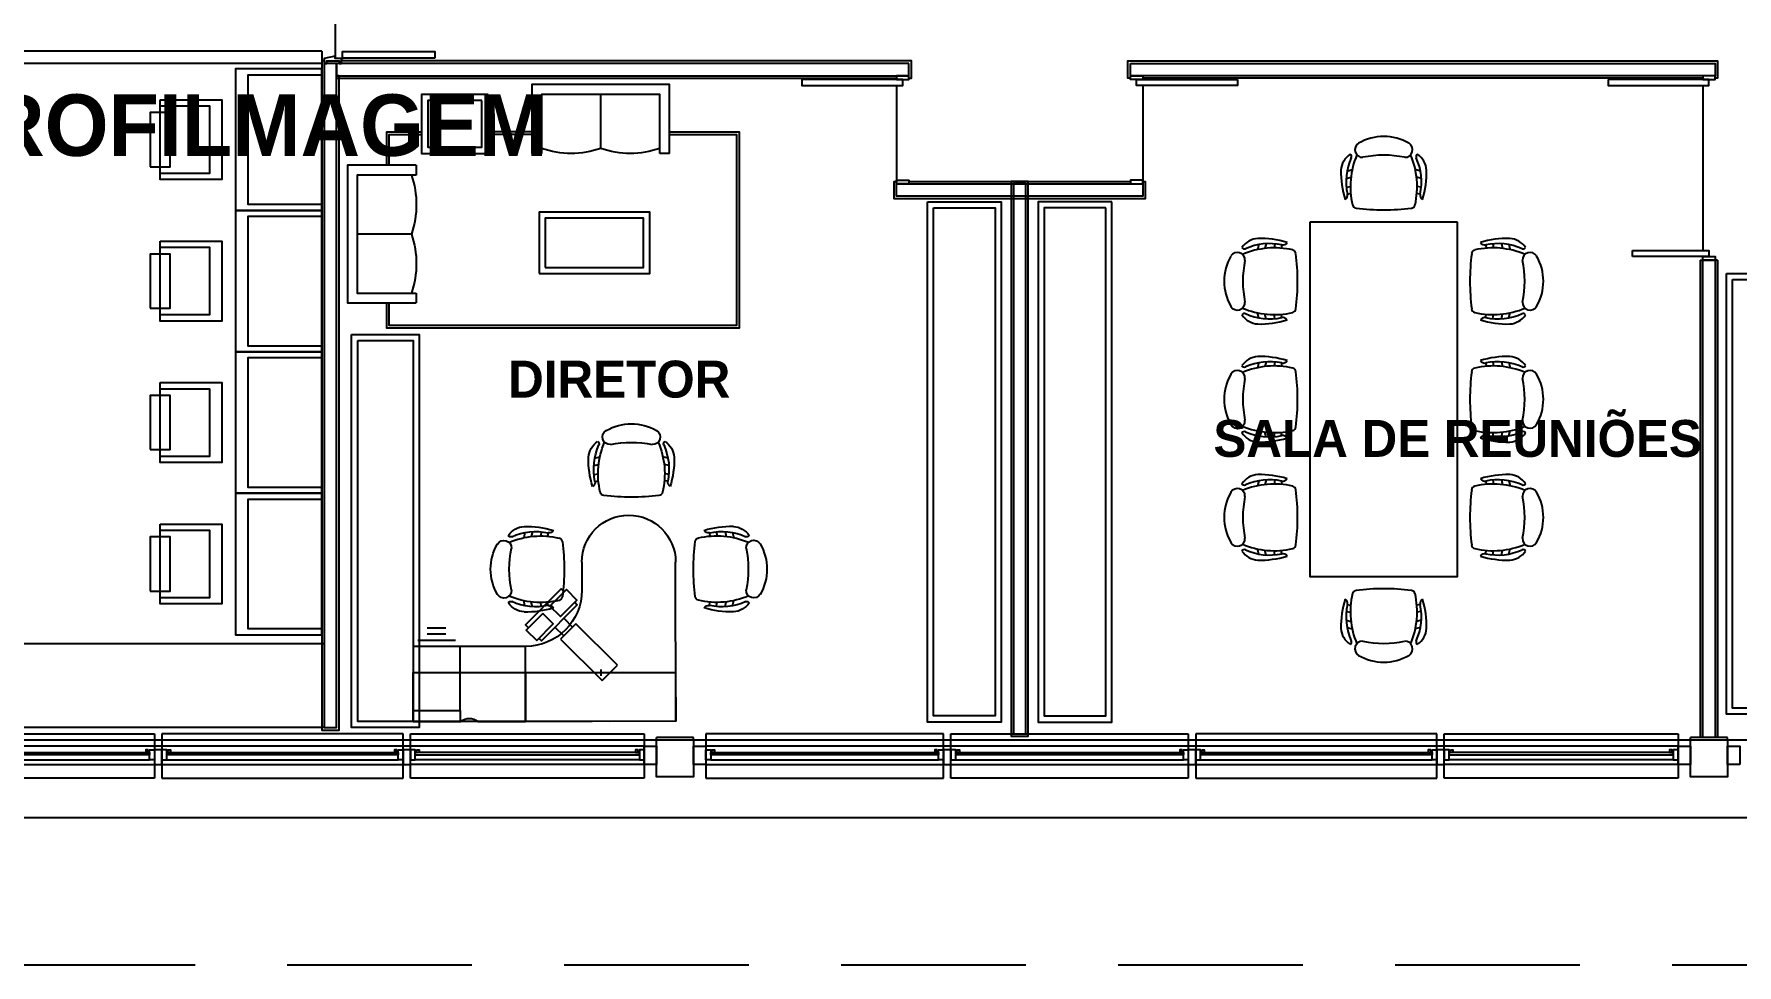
# Model space of a CAD drawing. Extents: x 2217 to 2324, y 363 to 419.
# Drawn here: x 2279.86 to 2293.7, y 363.22 to 370.79 of the extents above; entities that cross this region are included whole.
import ezdxf

# ---------------------------------------------------------------- set-up
doc = ezdxf.new("R2010")
doc.units = 0
doc.header["$LTSCALE"] = 12
doc.header["$MEASUREMENT"] = 0
doc.linetypes.add('HIDDEN', pattern=[0.375, 0.25, -0.125])
doc.layers.get('0').update_dxf_attribs({"linetype": 'CONTINUOUS'})
for name, color, linetype in [('CARPINTERIA', 2, 'CONTINUOUS'), ('ESTRUCTURA', 7, 'CONTINUOUS'), ('MUEBLES', 2, 'CONTINUOUS'), ('MURO-INT', 4, 'CONTINUOUS'), ('NOMBRES3', 3, 'CONTINUOUS'), ('PATIO', 4, 'CONTINUOUS'), ('PROYECCIÓN', 4, 'HIDDEN'), ('PUERTAS', 2, 'CONTINUOUS'), ('TABIQUES', 2, 'CONTINUOUS'), ('TIERRA', 8, 'CONTINUOUS'), ('VIDRIO', 8, 'CONTINUOUS')]:
    doc.layers.add(name, color=color, linetype=linetype)
doc.styles.add('NOMBRES3', font='cityb___.ttf')

# ---------------------------------------------------------------- blocks, each defined once
blk = doc.blocks.new('MHPLS512')
for p, q in [((0, -0.65), (0, -0.1)), ((-0.7, -0.7), (-0.6, -0.7)), ((0.6, -0.7), (0.7, -0.7))]:
    blk.add_line(p, q)
for points in [[(-0.7, -0.7), (-0.7, 0), (0.7, 0), (0.7, -0.7)], [(-0.6, -0.7), (-0.6, -0.1), (0.6, -0.1), (0.6, -0.7)]]:
    blk.add_lwpolyline(points)
for centre in [(-0.3, 0.225), (0.3, 0.225)]:
    blk.add_arc(centre, 0.925, 251.0754, 288.9246)
blk = doc.blocks.new('STEELCASE')
at = {"layer": 'MUEBLES', "color": 1, "linetype": 'Continuous'}
for p, q in [((-2.079, 2.08), (-2.039, 2.09)), ((-2.071, 2.141), (-2.029, 2.151)), ((-1.475, 2.14), (-1.518, 2.151)), ((-1.468, 2.08), (-1.508, 2.09)), ((-2.077, 2.008), (-2.043, 2.015)), ((-2.069, 1.953), (-2.041, 1.957)), ((-1.477, 1.952), (-1.505, 1.957)), ((-1.469, 2.008), (-1.503, 2.014)), ((-2.595, 1.536), (-2.605, 1.494)), ((-2.534, 1.544), (-2.544, 1.504)), ((-2.463, 1.543), (-2.469, 1.508)), ((-2.407, 1.534), (-2.411, 1.506)), ((-1.097, 1.534), (-1.093, 1.506)), ((-1.042, 1.542), (-1.035, 1.508)), ((-0.97, 1.543), (-0.96, 1.503)), ((-0.909, 1.536), (-0.899, 1.493)), ((-2.595, 0.94), (-2.606, 0.983)), ((-2.534, 0.933), (-2.544, 0.973)), ((-2.407, 0.943), (-2.411, 0.97)), ((-1.098, 0.942), (-1.093, 0.97)), ((-0.97, 0.932), (-0.96, 0.972)), ((-0.909, 0.94), (-0.899, 0.982)), ((-2.463, 0.934), (-2.469, 0.968)), ((-1.042, 0.934), (-1.036, 0.968))]:
    blk.add_line(p, q, dxfattribs=at)
at = {"layer": 'MUEBLES', "linetype": 'Continuous'}
for p, q in [((-2.134, 0.001), (-2.133, 1.296)), ((-1.371, 1.296), (-1.371, 1.067)), ((-1.224, 0.839), (-1.296, 0.767)), ((-1.224, 0.695), (-1.152, 0.767)), ((-0.114, 0.762), (-0.266, 0.762)), ((-0.114, 0.711), (-0.266, 0.711)), ((-0.914, 0), (-0.914, 0.61)), ((-0.038, 0.66), (-0.343, 0.661)), ((-1.524, 0.423), (-1.524, 0.372)), ((-2.134, 0.001), (-1.593, 0)), ((-1.455, 0), (-0.914, 0))]:
    blk.add_line(p, q, dxfattribs=at)
at = {"layer": 'MUEBLES', "linetype": 'HIDDEN'}
blk.add_line((-0.381, 0.089), (-0.381, 0), dxfattribs=at)
at = {"layer": 'MUEBLES', "linetype": 'Continuous'}
for points in [[(-1.313, 0.969), (-1.334, 0.949), (-1.042, 0.656), (-1.022, 0.677)], [(-0.937, 0.761), (-0.913, 0.785), (-1.204, 1.078), (-1.228, 1.054)], [(-0.527, 0), (-0.914, 0), (-0.914, 0.61), (0, 0.61), (0, 0), (-0.388, 0)]]:
    blk.add_lwpolyline(points, dxfattribs=at)
for points in [[(-1.112, 0.937), (-1.246, 1.072), (-1.331, 0.987), (-1.197, 0.852), (-1.112, 0.937)], [(-1.054, 0.878), (-0.919, 0.743), (-1.004, 0.659), (-1.139, 0.794), (-1.054, 0.878)], [(-0.914, 0.397), (-2.133, 0.398), (-2.134, 0.001), (-0.914, 0), (-0.914, 0.397)], [(0, 0.397), (-0.914, 0.397), (-0.914, 0), (0, 0), (0, 0.397)]]:
    blk.add_lwpolyline(points, close=True, dxfattribs=at)
at = {"layer": 'MUEBLES', "linetype": 'HIDDEN'}
for points in [[(-1.535, 0.332), (-1.66, 0.458), (-1.323, 0.794), (-1.197, 0.668), (-1.535, 0.332)], [(-0.381, 0.61), (0, 0.61), (0, 0.089), (-0.381, 0.089), (-0.381, 0.61)]]:
    blk.add_lwpolyline(points, close=True, dxfattribs=at)
at = {"layer": 'MUEBLES', "color": 1, "linetype": 'Continuous'}
for centre, radius, start, end in [((-1.946, 2.313), 0.0617, 121.5524, 272.6747), ((-1.773, 2.014), 0.406, 59.6849, 120.2803), ((-1.6, 2.313), 0.0617, 267.2906, 58.4128), ((-1.954, 2.137), 0.167, 123.7659, 176.2384), ((-1.604, 2.052), 0.475, 155.6219, 192.1111), ((-2.056, 2.257), 0.0209, 335.3517, 65.118), ((-1.379, 2.012), 0.665, 157.0507, 192.934), ((-1.773, 1.43), 0.839, 78.3017, 101.6635), ((-2.168, 2.013), 0.665, 347.0312, 22.9145), ((-1.49, 2.257), 0.0209, 114.8472, 204.6135), ((-1.942, 2.052), 0.475, 347.8541, 24.3433), ((-1.592, 2.137), 0.167, 3.7268, 56.1993), ((-1.386, 2.128), 0.735, 178.4788, 197.3312), ((-2.16, 2.129), 0.735, 342.634, 1.4864), ((-2.111, 1.945), 0.0422, 301.8991, 9.9144), ((-1.436, 1.945), 0.0422, 170.0508, 238.0661), ((-1.994, 1.871), 0.0333, 192.4131, 264.224), ((-1.773, 3.593), 1.77, 262.7101, 277.2551), ((-1.553, 1.871), 0.0333, 275.7412, 347.5521), ((-2.591, 1.419), 0.167, 93.7268, 146.1993), ((-2.507, 1.069), 0.475, 77.8541, 114.3433), ((-2.583, 0.852), 0.735, 72.634, 91.4864), ((-2.4, 1.576), 0.0422, 260.0508, 328.0661), ((-0.921, 0.851), 0.735, 88.4788, 107.3312), ((-1.105, 1.575), 0.0422, 211.8991, 279.9144), ((-0.998, 1.069), 0.475, 65.6219, 102.1111), ((-0.913, 1.419), 0.167, 33.7659, 86.2384), ((-2.469, 1.238), 0.406, 149.6849, 210.2803), ((-2.767, 1.411), 0.0617, 357.2905, 148.4128), ((-2.711, 1.521), 0.0209, 204.8472, 294.6135), ((-2.467, 0.844), 0.665, 77.0312, 112.9145), ((-1.884, 1.238), 0.839, 168.3017, 191.6635), ((-2.325, 1.459), 0.0333, 5.7412, 77.5521), ((-4.048, 1.239), 1.77, 352.7101, 7.2551), ((0.543, 1.237), 1.77, 172.7101, 187.2551), ((-1.179, 1.459), 0.0333, 102.4131, 174.224), ((-1.037, 0.843), 0.665, 67.0507, 102.934), ((-0.793, 1.521), 0.0209, 245.3517, 335.118), ((-0.737, 1.41), 0.0617, 31.5524, 182.6747), ((-1.62, 1.238), 0.839, 348.3017, 11.6635), ((-1.036, 1.238), 0.406, 329.6849, 30.2803), ((-2.767, 1.066), 0.0617, 211.5524, 2.6746), ((-2.712, 0.955), 0.0209, 65.3517, 155.118), ((-2.467, 1.633), 0.665, 247.0507, 282.934), ((-2.507, 1.407), 0.475, 245.6219, 282.1111), ((-2.325, 1.018), 0.0333, 282.4131, 354.224), ((-1.179, 1.017), 0.0333, 185.7412, 257.5521), ((-1.037, 1.632), 0.665, 257.0312, 292.9145), ((-0.998, 1.407), 0.475, 257.8541, 294.3433), ((-0.793, 0.955), 0.0209, 24.8472, 114.6135), ((-0.737, 1.065), 0.0617, 177.2906, 328.4128), ((-2.591, 1.057), 0.167, 213.7659, 266.2384), ((-2.583, 1.625), 0.735, 268.4788, 287.3312), ((-2.4, 0.901), 0.0422, 31.8991, 99.9144), ((-1.105, 0.901), 0.0422, 80.0508, 148.0661), ((-0.921, 1.624), 0.735, 252.634, 271.4864), ((-0.913, 1.057), 0.167, 273.7268, 326.1993)]:
    blk.add_arc(centre, radius, start, end, dxfattribs=at)
at = {"layer": 'MUEBLES', "linetype": 'Continuous'}
for centre, radius, start, end in [((-1.752, 1.296), 0.381, 359.9826, 179.9826), ((-0.914, 1.067), 0.457, 179.9826, 269.9826), ((-0.457, -0.082), 0.107, 49.7398, 130.2254)]:
    blk.add_arc(centre, radius, start, end, dxfattribs=at)
blk = doc.blocks.new('REUNION3')
at = {"layer": 'MUEBLES', "color": 1, "linetype": 'Continuous'}
for p, q in [((-1.258, 1.016), (-1.216, 1.027)), ((-0.662, 1.016), (-0.704, 1.027)), ((-0.298, 1.016), (-0.256, 1.027)), ((0.298, 1.016), (0.256, 1.027)), ((0.662, 1.016), (0.704, 1.027)), ((1.258, 1.016), (1.216, 1.027)), ((-1.266, 0.956), (-1.226, 0.966)), ((-1.264, 0.885), (-1.23, 0.891)), ((-1.256, 0.829), (-1.227, 0.833)), ((-0.654, 0.956), (-0.694, 0.966)), ((-0.664, 0.829), (-0.693, 0.833)), ((-0.656, 0.885), (-0.69, 0.891)), ((-0.306, 0.956), (-0.266, 0.966)), ((-0.304, 0.885), (-0.27, 0.891)), ((-0.296, 0.829), (-0.267, 0.833)), ((0.306, 0.956), (0.266, 0.966)), ((0.296, 0.829), (0.267, 0.833)), ((0.304, 0.885), (0.27, 0.891)), ((0.654, 0.956), (0.694, 0.966)), ((0.656, 0.885), (0.69, 0.891)), ((0.664, 0.829), (0.693, 0.833)), ((1.266, 0.956), (1.226, 0.966)), ((1.256, 0.829), (1.227, 0.833)), ((1.264, 0.885), (1.23, 0.891)), ((-1.856, 0.298), (-1.867, 0.256)), ((-1.796, 0.306), (-1.806, 0.266)), ((-1.725, 0.304), (-1.731, 0.27)), ((-1.669, 0.296), (-1.673, 0.267)), ((1.669, 0.296), (1.673, 0.267)), ((1.725, 0.304), (1.731, 0.27)), ((1.796, 0.306), (1.806, 0.266)), ((1.856, 0.298), (1.867, 0.256)), ((-1.856, -0.298), (-1.867, -0.256)), ((-1.796, -0.306), (-1.806, -0.266)), ((-1.725, -0.304), (-1.731, -0.27)), ((-1.669, -0.296), (-1.673, -0.267)), ((1.669, -0.296), (1.673, -0.267)), ((1.725, -0.304), (1.731, -0.27)), ((1.796, -0.306), (1.806, -0.266)), ((1.856, -0.298), (1.867, -0.256)), ((-1.256, -0.829), (-1.227, -0.833)), ((-0.664, -0.829), (-0.693, -0.833)), ((-0.296, -0.829), (-0.267, -0.833)), ((0.296, -0.829), (0.267, -0.833)), ((0.664, -0.829), (0.693, -0.833)), ((1.256, -0.829), (1.227, -0.833)), ((-1.266, -0.956), (-1.226, -0.966)), ((-1.264, -0.885), (-1.23, -0.891)), ((-0.654, -0.956), (-0.694, -0.966)), ((-0.656, -0.885), (-0.69, -0.891)), ((-0.306, -0.956), (-0.266, -0.966)), ((-0.304, -0.885), (-0.27, -0.891)), ((0.306, -0.956), (0.266, -0.966)), ((0.304, -0.885), (0.27, -0.891)), ((0.654, -0.956), (0.694, -0.966)), ((0.656, -0.885), (0.69, -0.891)), ((1.266, -0.956), (1.226, -0.966)), ((1.264, -0.885), (1.23, -0.891)), ((-1.258, -1.016), (-1.216, -1.027)), ((-0.662, -1.016), (-0.704, -1.027)), ((-0.298, -1.016), (-0.256, -1.027)), ((0.298, -1.016), (0.256, -1.027)), ((0.662, -1.016), (0.704, -1.027)), ((1.258, -1.016), (1.216, -1.027))]:
    blk.add_line(p, q, dxfattribs=at)
at = {"layer": 'MUEBLES'}
blk.add_line((1.44, -0.6), (1.44, 0.6), dxfattribs=at)
blk.add_lwpolyline([(1.44, 0.6), (-1.44, 0.6), (-1.44, -0.6), (1.44, -0.6)], dxfattribs=at)
at = {"layer": 'MUEBLES', "color": 1, "linetype": 'Continuous'}
for centre, radius, start, end in [((-0.96, 0.891), 0.406, 59.7023, 120.2977), ((0, 0.891), 0.406, 59.7023, 120.2977), ((0.96, 0.891), 0.406, 59.7023, 120.2977), ((-1.141, 1.013), 0.167, 123.7833, 176.2558), ((-0.791, 0.928), 0.475, 155.6393, 192.1285), ((-1.243, 1.133), 0.0209, 335.3691, 65.1354), ((-0.566, 0.889), 0.665, 157.0681, 192.9514), ((-1.133, 1.189), 0.0617, 121.5698, 272.6921), ((-0.96, 0.306), 0.839, 78.3191, 101.6809), ((-0.787, 1.189), 0.0617, 267.308, 58.4302), ((-1.354, 0.889), 0.665, 347.0486, 22.9319), ((-0.677, 1.133), 0.0209, 114.8646, 204.6309), ((-1.129, 0.928), 0.475, 347.8715, 24.3607), ((-0.779, 1.013), 0.167, 3.7442, 56.2167), ((-0.181, 1.013), 0.167, 123.7833, 176.2558), ((0.169, 0.928), 0.475, 155.6393, 192.1285), ((-0.283, 1.133), 0.0209, 335.3691, 65.1354), ((0.394, 0.889), 0.665, 157.0681, 192.9514), ((-0.173, 1.189), 0.0617, 121.5698, 272.6921), ((0, 0.306), 0.839, 78.3191, 101.6809), ((0.173, 1.189), 0.0617, 267.308, 58.4302), ((-0.394, 0.889), 0.665, 347.0486, 22.9319), ((0.283, 1.133), 0.0209, 114.8646, 204.6309), ((-0.169, 0.928), 0.475, 347.8715, 24.3607), ((0.181, 1.013), 0.167, 3.7442, 56.2167), ((0.779, 1.013), 0.167, 123.7833, 176.2558), ((1.129, 0.928), 0.475, 155.6393, 192.1285), ((0.677, 1.133), 0.0209, 335.3691, 65.1354), ((1.354, 0.889), 0.665, 157.0681, 192.9514), ((0.787, 1.189), 0.0617, 121.5698, 272.6921), ((0.96, 0.306), 0.839, 78.3191, 101.6809), ((1.133, 1.189), 0.0617, 267.308, 58.4302), ((0.566, 0.889), 0.665, 347.0486, 22.9319), ((1.243, 1.133), 0.0209, 114.8646, 204.6309), ((0.791, 0.928), 0.475, 347.8715, 24.3607), ((1.141, 1.013), 0.167, 3.7442, 56.2167), ((-0.573, 1.004), 0.735, 178.4962, 197.3486), ((-1.347, 1.004), 0.735, 342.6514, 1.5038), ((0.387, 1.004), 0.735, 178.4962, 197.3486), ((-0.387, 1.004), 0.735, 342.6514, 1.5038), ((1.347, 1.004), 0.735, 178.4962, 197.3486), ((0.573, 1.004), 0.735, 342.6514, 1.5038), ((-1.297, 0.821), 0.0422, 301.9165, 9.9318), ((-1.181, 0.747), 0.0333, 192.4305, 264.2414), ((-0.96, 2.47), 1.77, 262.7275, 277.2725), ((-0.739, 0.747), 0.0333, 275.7586, 347.5695), ((-0.623, 0.821), 0.0422, 170.0682, 238.0835), ((-0.337, 0.821), 0.0422, 301.9165, 9.9318), ((-0.221, 0.747), 0.0333, 192.4305, 264.2414), ((0, 2.47), 1.77, 262.7275, 277.2725), ((0.221, 0.747), 0.0333, 275.7586, 347.5695), ((0.337, 0.821), 0.0422, 170.0682, 238.0835), ((0.623, 0.821), 0.0422, 301.9165, 9.9318), ((0.739, 0.747), 0.0333, 192.4305, 264.2414), ((0.96, 2.47), 1.77, 262.7275, 277.2725), ((1.181, 0.747), 0.0333, 275.7586, 347.5695), ((1.297, 0.821), 0.0422, 170.0682, 238.0835), ((-1.853, 0.181), 0.167, 93.7442, 146.2167), ((-1.768, -0.169), 0.475, 77.8715, 114.3607), ((-1.844, -0.387), 0.735, 72.6514, 91.5038), ((-1.661, 0.337), 0.0422, 260.0682, 328.0835), ((1.844, -0.387), 0.735, 88.4962, 107.3486), ((1.661, 0.337), 0.0422, 211.9165, 279.9318), ((1.768, -0.169), 0.475, 65.6393, 102.1285), ((1.853, 0.181), 0.167, 33.7833, 86.2558), ((-1.731, 0), 0.406, 149.7023, 210.2977), ((-2.029, 0.173), 0.0617, 357.3079, 148.4302), ((-1.973, 0.283), 0.0209, 204.8646, 294.6309), ((-1.729, -0.394), 0.665, 77.0486, 112.9319), ((-1.146, 0), 0.839, 168.3191, 191.6809), ((-1.587, 0.221), 0.0333, 5.7586, 77.5695), ((-3.31, 0), 1.77, 352.7275, 7.2725), ((3.31, 0), 1.77, 172.7275, 187.2725), ((1.587, 0.221), 0.0333, 102.4305, 174.2414), ((1.729, -0.394), 0.665, 67.0681, 102.9514), ((1.973, 0.283), 0.0209, 245.3691, 335.1354), ((2.029, 0.173), 0.0617, 31.5698, 182.6921), ((1.146, 0), 0.839, 348.3191, 11.6809), ((1.731, 0), 0.406, 329.7023, 30.2977), ((-2.029, -0.173), 0.0617, 211.5698, 2.692), ((-1.973, -0.283), 0.0209, 65.3691, 155.1354), ((-1.853, -0.181), 0.167, 213.7833, 266.2558), ((-1.729, 0.394), 0.665, 247.0681, 282.9514), ((-1.768, 0.169), 0.475, 245.6393, 282.1285), ((-1.587, -0.221), 0.0333, 282.4305, 354.2414), ((1.587, -0.221), 0.0333, 185.7586, 257.5695), ((1.729, 0.394), 0.665, 257.0486, 292.9319), ((1.768, 0.169), 0.475, 257.8715, 294.3607), ((1.853, -0.181), 0.167, 273.7442, 326.2167), ((1.973, -0.283), 0.0209, 24.8646, 114.6309), ((2.029, -0.173), 0.0617, 177.308, 328.4302), ((-1.844, 0.387), 0.735, 268.4962, 287.3486), ((-1.661, -0.337), 0.0422, 31.9165, 99.9318), ((1.661, -0.337), 0.0422, 80.0682, 148.0835), ((1.844, 0.387), 0.735, 252.6514, 271.5038), ((-0.573, -1.004), 0.735, 162.6514, 181.5038), ((-1.297, -0.821), 0.0422, 350.0682, 58.0835), ((-0.791, -0.928), 0.475, 167.8715, 204.3607), ((-0.566, -0.889), 0.665, 167.0486, 202.9319), ((-1.181, -0.747), 0.0333, 95.7586, 167.5695), ((-0.96, -2.47), 1.77, 82.7275, 97.2725), ((-1.354, -0.889), 0.665, 337.0681, 12.9514), ((-0.739, -0.747), 0.0333, 12.4305, 84.2414), ((-1.129, -0.928), 0.475, 335.6393, 12.1285), ((-0.623, -0.821), 0.0422, 121.9165, 189.9318), ((-1.347, -1.004), 0.735, 358.4962, 17.3486), ((0.387, -1.004), 0.735, 162.6514, 181.5038), ((-0.337, -0.821), 0.0422, 350.0682, 58.0835), ((0.169, -0.928), 0.475, 167.8715, 204.3607), ((0.394, -0.889), 0.665, 167.0486, 202.9319), ((-0.221, -0.747), 0.0333, 95.7586, 167.5695), ((0, -2.47), 1.77, 82.7275, 97.2725), ((-0.394, -0.889), 0.665, 337.0681, 12.9514), ((0.221, -0.747), 0.0333, 12.4305, 84.2414), ((-0.169, -0.928), 0.475, 335.6393, 12.1285), ((0.337, -0.821), 0.0422, 121.9165, 189.9318), ((-0.387, -1.004), 0.735, 358.4962, 17.3486), ((1.347, -1.004), 0.735, 162.6514, 181.5038), ((0.623, -0.821), 0.0422, 350.0682, 58.0835), ((1.129, -0.928), 0.475, 167.8715, 204.3607), ((1.354, -0.889), 0.665, 167.0486, 202.9319), ((0.739, -0.747), 0.0333, 95.7586, 167.5695), ((0.96, -2.47), 1.77, 82.7275, 97.2725), ((0.566, -0.889), 0.665, 337.0681, 12.9514), ((1.181, -0.747), 0.0333, 12.4305, 84.2414), ((0.791, -0.928), 0.475, 335.6393, 12.1285), ((1.297, -0.821), 0.0422, 121.9165, 189.9318), ((0.573, -1.004), 0.735, 358.4962, 17.3486), ((-1.141, -1.013), 0.167, 183.7442, 236.2167), ((-0.779, -1.013), 0.167, 303.7833, 356.2558), ((-0.181, -1.013), 0.167, 183.7442, 236.2167), ((0.181, -1.013), 0.167, 303.7833, 356.2558), ((0.779, -1.013), 0.167, 183.7442, 236.2167), ((1.141, -1.013), 0.167, 303.7833, 356.2558), ((-1.243, -1.133), 0.0209, 294.8646, 24.6309), ((-1.133, -1.189), 0.0617, 87.3079, 238.4302), ((-0.96, -0.891), 0.406, 239.7023, 300.2977), ((-0.96, -0.306), 0.839, 258.3191, 281.6809), ((-0.787, -1.189), 0.0617, 301.5698, 92.692), ((-0.677, -1.133), 0.0209, 155.3691, 245.1354), ((-0.283, -1.133), 0.0209, 294.8646, 24.6309), ((-0.173, -1.189), 0.0617, 87.3079, 238.4302), ((0, -0.891), 0.406, 239.7023, 300.2977), ((0, -0.306), 0.839, 258.3191, 281.6809), ((0.173, -1.189), 0.0617, 301.5698, 92.692), ((0.283, -1.133), 0.0209, 155.3691, 245.1354), ((0.677, -1.133), 0.0209, 294.8646, 24.6309), ((0.787, -1.189), 0.0617, 87.3079, 238.4302), ((0.96, -0.891), 0.406, 239.7023, 300.2977), ((0.96, -0.306), 0.839, 258.3191, 281.6809), ((1.133, -1.189), 0.0617, 301.5698, 92.692), ((1.243, -1.133), 0.0209, 155.3691, 245.1354)]:
    blk.add_arc(centre, radius, start, end, dxfattribs=at)

msp = doc.modelspace()

# ---------------------------------------------------------------- linework, layer by layer
at = {"layer": 'CARPINTERIA', "color": 8}
for p, q in [((2284.821, 364.999), (2276.921, 364.999)), ((2293.221, 364.999), (2285.321, 364.999)), ((2278.911, 364.849), (2280.841, 364.849)), ((2278.951, 364.887), (2280.801, 364.887)), ((2280.901, 364.849), (2282.861, 364.849)), ((2280.941, 364.887), (2282.821, 364.887)), ((2284.781, 364.887), (2282.961, 364.887)), ((2285.321, 364.849), (2287.251, 364.849)), ((2285.361, 364.887), (2287.211, 364.887)), ((2287.311, 364.849), (2289.241, 364.849)), ((2287.351, 364.887), (2289.201, 364.887)), ((2289.301, 364.849), (2291.261, 364.849)), ((2289.341, 364.887), (2291.221, 364.887)), ((2293.181, 364.887), (2291.361, 364.887))]:
    msp.add_line(p, q, dxfattribs=at)
at = {"layer": 'CARPINTERIA', "linetype": 'HIDDEN'}
for points in [[(2278.911, 365.099), (2280.841, 365.099), (2280.841, 364.739), (2278.911, 364.739)], [(2282.861, 365.099), (2280.901, 365.099), (2280.901, 364.739), (2282.861, 364.739)], [(2282.921, 365.099), (2284.821, 365.099), (2284.821, 364.739), (2282.921, 364.739)], [(2287.251, 365.099), (2285.322, 365.099), (2285.322, 364.739), (2287.251, 364.739)], [(2287.311, 365.099), (2289.241, 365.099), (2289.241, 364.739), (2287.311, 364.739)], [(2291.261, 365.099), (2289.301, 365.099), (2289.301, 364.739), (2291.261, 364.739)], [(2291.321, 365.099), (2293.221, 365.099), (2293.221, 364.739), (2291.321, 364.739)]]:
    msp.add_lwpolyline(points, close=True, dxfattribs=at)
at = {"layer": 'CARPINTERIA'}
for points in [[(2284.821, 364.999), (2284.921, 364.999), (2284.921, 364.849), (2284.821, 364.849)], [(2285.321, 364.849), (2285.221, 364.849), (2285.221, 364.999), (2285.321, 364.999)], [(2293.221, 364.999), (2293.321, 364.999), (2293.321, 364.849), (2293.221, 364.849)], [(2293.721, 364.849), (2293.621, 364.849), (2293.621, 364.999), (2293.721, 364.999)], [(2280.791, 364.967), (2280.771, 364.967), (2280.771, 364.947), (2280.791, 364.947)], [(2280.841, 364.887), (2280.801, 364.887), (2280.801, 364.967), (2280.841, 364.967)], [(2280.901, 364.967), (2280.841, 364.967), (2280.841, 364.849), (2280.901, 364.849)], [(2280.901, 364.887), (2280.941, 364.887), (2280.941, 364.967), (2280.901, 364.967)], [(2280.951, 364.967), (2280.971, 364.967), (2280.971, 364.947), (2280.951, 364.947)], [(2282.811, 364.967), (2282.791, 364.967), (2282.791, 364.947), (2282.811, 364.947)], [(2282.861, 364.887), (2282.821, 364.887), (2282.821, 364.967), (2282.861, 364.967)], [(2282.921, 364.967), (2282.861, 364.967), (2282.861, 364.849), (2282.921, 364.849)], [(2282.921, 364.887), (2282.961, 364.887), (2282.961, 364.967), (2282.921, 364.967)], [(2282.971, 364.967), (2282.991, 364.967), (2282.991, 364.947), (2282.971, 364.947)], [(2284.771, 364.967), (2284.751, 364.967), (2284.751, 364.947), (2284.771, 364.947)], [(2284.781, 364.887), (2284.821, 364.887), (2284.821, 364.967), (2284.781, 364.967)], [(2285.361, 364.887), (2285.321, 364.887), (2285.321, 364.967), (2285.361, 364.967)], [(2285.371, 364.967), (2285.391, 364.967), (2285.391, 364.947), (2285.371, 364.947)], [(2287.201, 364.967), (2287.181, 364.967), (2287.181, 364.947), (2287.201, 364.947)], [(2287.251, 364.887), (2287.211, 364.887), (2287.211, 364.967), (2287.251, 364.967)], [(2287.311, 364.967), (2287.251, 364.967), (2287.251, 364.849), (2287.311, 364.849)], [(2287.311, 364.887), (2287.351, 364.887), (2287.351, 364.967), (2287.311, 364.967)], [(2287.361, 364.967), (2287.381, 364.967), (2287.381, 364.947), (2287.361, 364.947)], [(2289.191, 364.967), (2289.171, 364.967), (2289.171, 364.947), (2289.191, 364.947)], [(2289.241, 364.887), (2289.201, 364.887), (2289.201, 364.967), (2289.241, 364.967)], [(2289.301, 364.967), (2289.241, 364.967), (2289.241, 364.849), (2289.301, 364.849)], [(2289.301, 364.887), (2289.341, 364.887), (2289.341, 364.967), (2289.301, 364.967)], [(2289.351, 364.967), (2289.371, 364.967), (2289.371, 364.947), (2289.351, 364.947)], [(2291.211, 364.967), (2291.191, 364.967), (2291.191, 364.947), (2291.211, 364.947)], [(2291.261, 364.887), (2291.221, 364.887), (2291.221, 364.967), (2291.261, 364.967)], [(2291.321, 364.967), (2291.261, 364.967), (2291.261, 364.849), (2291.321, 364.849)], [(2291.321, 364.887), (2291.361, 364.887), (2291.361, 364.967), (2291.321, 364.967)], [(2291.371, 364.967), (2291.391, 364.967), (2291.391, 364.947), (2291.371, 364.947)], [(2293.171, 364.967), (2293.151, 364.967), (2293.151, 364.947), (2293.171, 364.947)], [(2293.181, 364.887), (2293.221, 364.887), (2293.221, 364.967), (2293.181, 364.967)]]:
    msp.add_lwpolyline(points, close=True, dxfattribs=at)
at = {"layer": 'CARPINTERIA', "color": 8}
for points in [[(2284.821, 364.849), (2282.921, 364.849)], [(2293.221, 364.849), (2291.321, 364.849)]]:
    msp.add_lwpolyline(points, dxfattribs=at)
at = {"layer": 'ESTRUCTURA'}
for points in [[(2284.921, 365.049), (2285.221, 365.049), (2285.221, 364.749), (2284.921, 364.749)], [(2293.321, 365.049), (2293.621, 365.049), (2293.621, 364.749), (2293.321, 364.749)]]:
    msp.add_lwpolyline(points, close=True, dxfattribs=at)
at = {"layer": 'MUEBLES'}
for points in [[(2282.201, 370.504), (2281.501, 370.504), (2281.501, 369.354), (2282.201, 369.354)], [(2283.552, 370.297), (2283.012, 370.297), (2283.012, 369.817), (2283.552, 369.817)], [(2280.808, 369.709), (2280.968, 369.709), (2280.968, 370.149), (2280.808, 370.149)], [(2282.201, 369.354), (2281.501, 369.354), (2281.501, 368.204), (2282.201, 368.204)], [(2283.966, 368.84), (2284.866, 368.84), (2284.866, 369.34), (2283.966, 369.34)], [(2287.171, 369.374), (2287.671, 369.374), (2287.671, 365.244), (2287.171, 365.244)], [(2288.571, 369.374), (2288.071, 369.374), (2288.071, 365.244), (2288.571, 365.244)], [(2280.808, 368.559), (2280.968, 368.559), (2280.968, 368.999), (2280.808, 368.999)], [(2293.663, 368.791), (2294.091, 368.791), (2294.091, 365.307), (2293.663, 365.307)], [(2282.493, 368.295), (2282.943, 368.295), (2282.943, 365.199), (2282.493, 365.199)], [(2282.201, 368.204), (2281.501, 368.204), (2281.501, 367.054), (2282.201, 367.054)], [(2280.808, 367.409), (2280.968, 367.409), (2280.968, 367.849), (2280.808, 367.849)], [(2282.201, 367.054), (2281.501, 367.054), (2281.501, 365.904), (2282.201, 365.904)], [(2280.808, 366.259), (2280.968, 366.259), (2280.968, 366.699), (2280.808, 366.699)], [(2276.711, 365.834), (2282.221, 365.834), (2282.221, 365.149), (2276.711, 365.149)]]:
    msp.add_lwpolyline(points, close=True, dxfattribs=at)
at = {"layer": 'MUEBLES', "color": 8}
for points in [[(2282.201, 370.454), (2281.601, 370.454), (2281.601, 369.404), (2282.201, 369.404)], [(2283.502, 370.247), (2283.062, 370.247), (2283.062, 369.867), (2283.502, 369.867)], [(2287.121, 369.424), (2287.721, 369.424), (2287.721, 365.194), (2287.121, 365.194)], [(2288.621, 369.424), (2288.021, 369.424), (2288.021, 365.194), (2288.621, 365.194)], [(2282.201, 369.304), (2281.601, 369.304), (2281.601, 368.254), (2282.201, 368.254)], [(2284.016, 368.89), (2284.816, 368.89), (2284.816, 369.29), (2284.016, 369.29)], [(2293.613, 368.841), (2294.141, 368.841), (2294.141, 365.257), (2293.613, 365.257)], [(2282.443, 368.345), (2282.993, 368.345), (2282.993, 365.149), (2282.443, 365.149)], [(2282.201, 368.154), (2281.601, 368.154), (2281.601, 367.104), (2282.201, 367.104)], [(2282.201, 367.004), (2281.601, 367.004), (2281.601, 365.954), (2282.201, 365.954)]]:
    msp.add_lwpolyline(points, close=True, dxfattribs=at)
at = {"layer": 'MUEBLES', "color": 1}
for points in [[(2280.888, 370.254), (2281.388, 370.254), (2281.388, 369.604), (2280.888, 369.604)], [(2280.888, 370.204), (2281.288, 370.204), (2281.288, 369.654), (2280.888, 369.654)], [(2280.888, 369.104), (2281.388, 369.104), (2281.388, 368.454), (2280.888, 368.454)], [(2280.888, 369.054), (2281.288, 369.054), (2281.288, 368.504), (2280.888, 368.504)], [(2280.888, 367.954), (2281.388, 367.954), (2281.388, 367.304), (2280.888, 367.304)], [(2280.888, 367.904), (2281.288, 367.904), (2281.288, 367.354), (2280.888, 367.354)], [(2280.888, 366.804), (2281.388, 366.804), (2281.388, 366.154), (2280.888, 366.154)], [(2280.888, 366.754), (2281.288, 366.754), (2281.288, 366.204), (2280.888, 366.204)]]:
    msp.add_lwpolyline(points, close=True, dxfattribs=at)
for points in [[(2282.729, 369.721), (2282.729, 369.992), (2283.012, 369.992)], [(2285.027, 369.992), (2285.591, 369.992), (2285.591, 368.397), (2282.729, 368.397), (2282.729, 368.601)], [(2285.027, 369.972), (2285.571, 369.972), (2285.571, 368.417), (2282.749, 368.417), (2282.749, 368.601)], [(2282.749, 369.721), (2282.749, 369.972), (2283.012, 369.972)], [(2283.907, 369.992), (2283.552, 369.992)], [(2283.907, 369.972), (2283.552, 369.972)]]:
    msp.add_lwpolyline(points, dxfattribs=at)
at = {"layer": 'MURO-INT', "color": 8}
for p, q in [((2293.401, 368.949), (2293.401, 365.069)), ((2293.401, 368.949), (2293.421, 368.949)), ((2293.541, 368.949), (2293.521, 368.949)), ((2293.541, 368.949), (2293.541, 365.069)), ((2285.221, 365.069), (2284.921, 365.069)), ((2284.921, 365.049), (2284.921, 365.069)), ((2285.221, 365.049), (2285.221, 365.069)), ((2293.621, 365.069), (2293.321, 365.069)), ((2293.321, 365.049), (2293.321, 365.069)), ((2293.621, 365.049), (2293.621, 365.069))]:
    msp.add_line(p, q, dxfattribs=at)
at = {"layer": 'MURO-INT'}
for p, q in [((2276.821, 365.049), (2284.921, 365.049)), ((2285.221, 365.049), (2293.321, 365.049)), ((2293.621, 365.049), (2301.721, 365.049)), ((2268.261, 364.419), (2310.281, 364.419))]:
    msp.add_line(p, q, dxfattribs=at)
at = {"layer": 'MURO-INT', "color": 8}
for points in [[(2282.221, 370.569), (2282.201, 370.569), (2282.201, 365.129), (2282.341, 365.129), (2282.341, 370.449), (2282.321, 370.449)], [(2286.971, 370.429), (2286.991, 370.429), (2286.991, 370.569), (2282.361, 370.569)], [(2288.771, 370.429), (2288.751, 370.429), (2288.751, 370.569), (2293.541, 370.569), (2293.541, 370.429), (2293.521, 370.429)], [(2282.321, 370.429), (2286.871, 370.429)], [(2293.421, 370.429), (2288.871, 370.429)], [(2288.871, 369.589), (2288.891, 369.589), (2288.891, 369.449), (2286.851, 369.449), (2286.851, 369.589), (2286.871, 369.589)], [(2286.971, 369.589), (2288.771, 369.589)]]:
    msp.add_lwpolyline(points, dxfattribs=at)
msp.add_lwpolyline([(2287.801, 369.589), (2287.801, 365.079), (2287.941, 365.079), (2287.941, 369.589)], close=True, dxfattribs=at)
at = {"layer": 'PATIO'}
for p, q in [((2282.201, 370.649), (2271.415, 370.649)), ((2282.201, 370.649), (2282.201, 370.549)), ((2282.201, 370.549), (2271.415, 370.549))]:
    msp.add_line(p, q, dxfattribs=at)
at = {"layer": 'PROYECCIÓN', "linetype": 'HIDDEN', "ltscale": 0.5}
msp.add_line((2268.421, 363.219), (2310.121, 363.219), dxfattribs=at)
at = {"layer": 'PUERTAS'}
for p, q in [((2282.311, 372.009), (2282.311, 370.589)), ((2286.871, 370.369), (2286.871, 369.584)), ((2288.871, 370.369), (2288.871, 369.569)), ((2293.421, 370.369), (2293.421, 369.029)), ((2292.851, 368.979), (2292.851, 369.029))]:
    msp.add_line(p, q, dxfattribs=at)
for points in [[(2283.121, 370.594), (2283.121, 370.644), (2282.366, 370.644), (2282.366, 370.594)], [(2282.241, 370.549), (2282.241, 370.569), (2282.341, 370.569), (2282.341, 370.549), (2282.361, 370.549), (2282.361, 370.589), (2282.311, 370.589), (2282.311, 370.609), (2282.221, 370.589), (2282.221, 370.549)], [(2286.101, 370.419), (2286.101, 370.369), (2286.921, 370.369), (2286.921, 370.419)], [(2286.871, 370.419), (2286.971, 370.419), (2286.971, 370.449), (2286.871, 370.449)], [(2288.871, 370.419), (2288.771, 370.419), (2288.771, 370.449), (2288.871, 370.449)], [(2289.641, 370.419), (2289.641, 370.369), (2288.821, 370.369), (2288.821, 370.419)], [(2292.651, 370.419), (2292.651, 370.369), (2293.471, 370.369), (2293.471, 370.419)], [(2293.421, 370.419), (2293.521, 370.419), (2293.521, 370.449), (2293.421, 370.449)], [(2286.871, 369.599), (2286.971, 369.599), (2286.971, 369.569), (2286.871, 369.569)], [(2288.871, 369.599), (2288.771, 369.599), (2288.771, 369.569), (2288.871, 369.569)], [(2293.421, 368.979), (2293.521, 368.979), (2293.521, 368.949), (2293.421, 368.949)]]:
    msp.add_lwpolyline(points, close=True, dxfattribs=at)
msp.add_lwpolyline([(2292.851, 369.029), (2293.471, 369.029), (2293.471, 368.979), (2292.851, 368.979)], dxfattribs=at)
msp.add_circle((2282.366, 370.589), 0.005, dxfattribs=at)
at = {"layer": 'TABIQUES'}
for points in [[(2282.221, 370.549), (2282.221, 365.149), (2282.321, 365.149), (2282.321, 370.549)], [(2286.971, 370.549), (2282.321, 370.549), (2282.321, 370.449), (2286.971, 370.449)], [(2288.771, 370.549), (2293.521, 370.549), (2293.521, 370.449), (2288.771, 370.449)], [(2286.871, 369.569), (2288.871, 369.569), (2288.871, 369.469), (2286.871, 369.469)], [(2287.821, 369.569), (2287.821, 365.099), (2287.921, 365.099), (2287.921, 369.569)], [(2293.521, 368.949), (2293.521, 365.069), (2293.421, 365.069), (2293.421, 368.949)]]:
    msp.add_lwpolyline(points, close=True, dxfattribs=at)
at = {"layer": 'VIDRIO'}
for points in [[(2280.801, 364.947), (2280.801, 364.927), (2278.951, 364.927), (2278.951, 364.947)], [(2282.821, 364.947), (2282.821, 364.927), (2280.941, 364.927), (2280.941, 364.947)], [(2282.961, 364.947), (2282.961, 364.927), (2284.781, 364.927), (2284.781, 364.947)], [(2287.211, 364.947), (2287.211, 364.927), (2285.361, 364.927), (2285.361, 364.947)], [(2289.201, 364.947), (2289.201, 364.927), (2287.351, 364.927), (2287.351, 364.947)], [(2291.221, 364.947), (2291.221, 364.927), (2289.341, 364.927), (2289.341, 364.947)], [(2291.361, 364.947), (2291.361, 364.927), (2293.181, 364.927), (2293.181, 364.947)]]:
    msp.add_lwpolyline(points, close=True, dxfattribs=at)

# ---------------------------------------------------------------- block references
at = {"layer": 'MUEBLES', "xscale": -0.8, "yscale": 0.8, "zscale": 0.8}
msp.add_blockref('MHPLS512', (2284.467, 370.377), dxfattribs=at)
at = {"layer": 'MUEBLES', "xscale": -0.8, "yscale": 0.8, "zscale": 0.8, "rotation": 90}
msp.add_blockref('MHPLS512', (2282.409, 369.161), dxfattribs=at)
at = {"layer": 'MUEBLES', "xscale": -1}
msp.add_blockref('STEELCASE', (2282.943, 365.199), dxfattribs=at)
at = {"layer": 'TIERRA', "rotation": 90}
msp.add_blockref('REUNION3', (2290.829, 367.818), dxfattribs=at)

# ---------------------------------------------------------------- texts
at = {"layer": 'NOMBRES3', "style": 'NOMBRES3'}
for s, height, p in [('ENCADERNAÇÃO    MICROFILMAGEM', 0.5, (2271.74, 369.797)), ('DIRETOR', 0.3, (2283.715, 367.832)), ('SALA DE REUNIÕES', 0.3, (2289.445, 367.35))]:
    msp.add_text(s, height=height, dxfattribs=at).set_placement(p)

doc.saveas('drawing.dxf')
